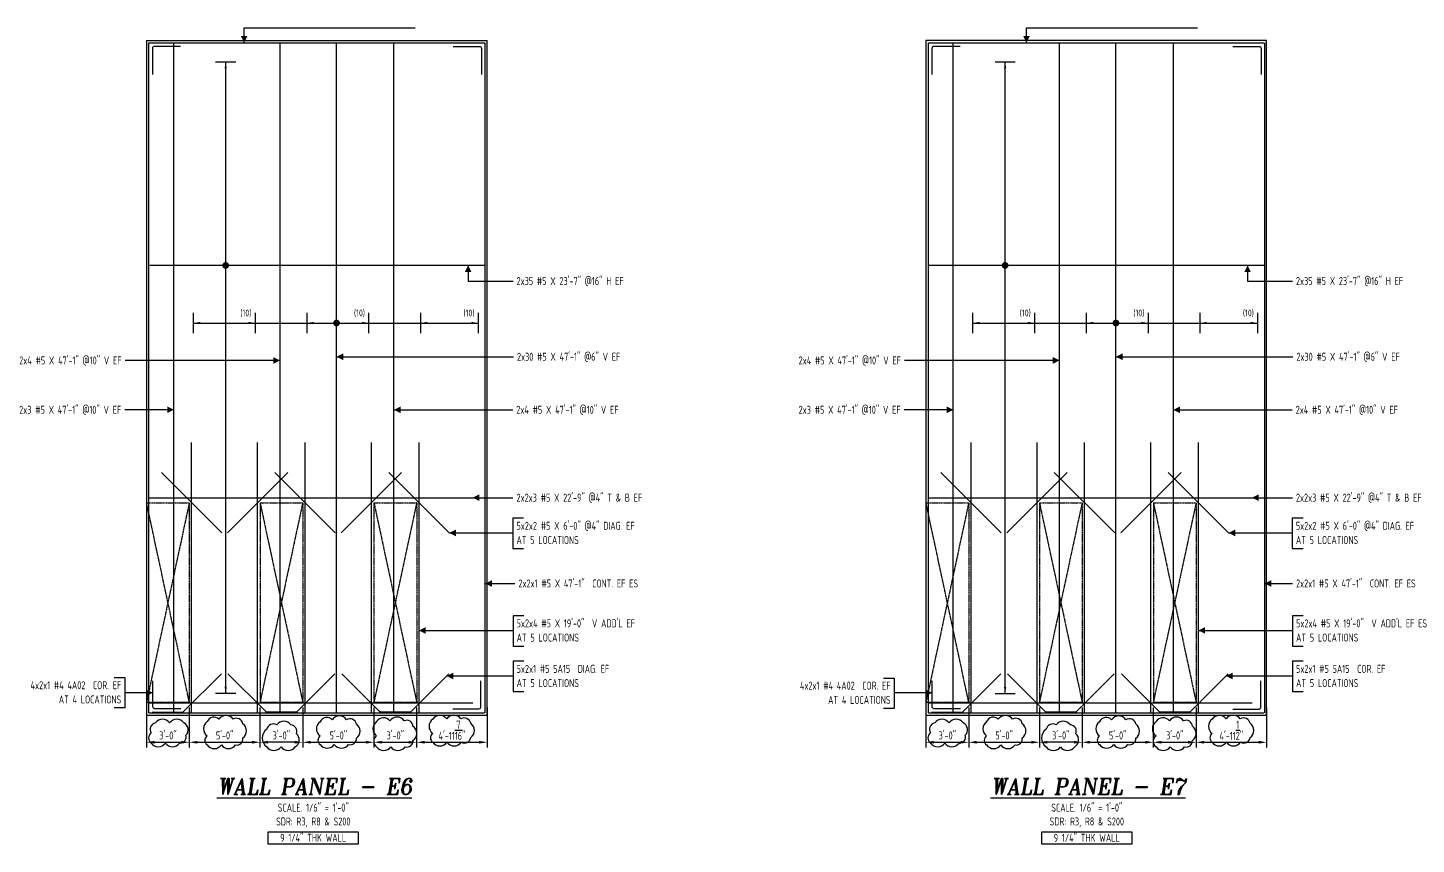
# Model space of a CAD drawing. Header units: inches. Extents: x -10781 to 50822, y -3854 to 38989.
# Drawn here: x 170 to 1341, y -441 to 247 of the extents above; entities that cross this region are included whole.
import ezdxf
from ezdxf.enums import TextEntityAlignment as Align

# ---------------------------------------------------------------- set-up
doc = ezdxf.new("R2010")
doc.units = ezdxf.units.IN
doc.header["$LTSCALE"] = 0.025
doc.header["$MEASUREMENT"] = 0
doc.linetypes.add('HIDDEN', pattern=[6, 3, -3])
doc.layers.get('0').update_dxf_attribs({"linetype": 'CONTINUOUS'})
doc.layers.get('Defpoints').update_dxf_attribs({"linetype": 'CONTINUOUS'})
for name, color, linetype in [('0-25TEXT', 7, 'CONTINUOUS'), ('0-35', 3, 'CONTINUOUS'), ('0-35TEXT', 3, 'CONTINUOUS'), ('0-50', 10, 'CONTINUOUS'), ('BAR-LBL', 2, 'CONTINUOUS'), ('DETAIL', 83, 'CONTINUOUS'), ('hidden', 7, 'HIDDEN'), ('INTERMEDIATERANGELAY', 7, 'CONTINUOUS'), ('RANGELAY', 7, 'CONTINUOUS'), ('REBARS', 4, 'CONTINUOUS')]:
    doc.layers.add(name, color=color, linetype=linetype)
doc.styles.add('AR', font='ARCHQUIK.shx', dxfattribs={"width": 0.8})
doc.styles.add('ROMANT', font='romant')
doc.dimstyles.new('CADS_DIM_48', dxfattribs={"dimscale": 48, "dimtxt": 0.09375, "dimasz": 0.09375, "dimexe": 0.0625, "dimexo": 0.0625, "dimgap": 0.09375, "dimtad": 0, "dimtih": 1, "dimtoh": 1, "dimzin": 1, "dimdsep": 46, "dimlunit": 4, "dimtxsty": 'AR', "dimblk": 'CLOSED', "dimcen": 0.1875, "dimadec": 0, "dimazin": 0, "dimtfac": 1, "dimtofl": 0, "dimtmove": 0, "dimatfit": 1, "dimldrblk": 'DOTBLANK', "dimfxl": 1, "dimtzin": 0, "dimarcsym": 0})

# ---------------------------------------------------------------- blocks, each defined once
blk = doc.blocks.new('leadrblk')
blk.add_lwpolyline([(0, 0, 0, 1, 0), (1, 0, 1, 1, 0)], format="xyseb")
blk = doc.blocks.new('rendmark')
at = {"color": 4}
blk.add_line((0, -3), (0, 3), dxfattribs=at)
blk = doc.blocks.new('rarrow')
at = {"color": 7}
blk.add_solid([(2, -0.33), (2, 0.33), (0, 0)], dxfattribs=at)
blk = doc.blocks.new('*U719', base_point=(310.2, -1.6))
at = {"layer": 'INTERMEDIATERANGELAY'}
for p, q in [((362.1, -1.6), (406, -1.6)), ((457.9, -1.6), (501.8, -1.6))]:
    blk.add_line(p, q, dxfattribs=at)
at = {"layer": 'RANGELAY'}
for p, q in [((310.2, -1.6), (362.1, -1.6)), ((406, -1.6), (457.9, -1.6)), ((501.8, -1.6), (550.3, -1.6))]:
    blk.add_line(p, q, dxfattribs=at)
at = {"layer": 'RANGELAY', "xscale": 2.834645669291339, "yscale": 2.834645669291339}
for name, p in [('rendmark', (310.2, -1.6)), ('rendmark', (406, -1.6)), ('rendmark', (501.8, -1.6)), ('rarrow', (310.2, -1.6)), ('rarrow', (406, -1.6)), ('rarrow', (501.8, -1.6))]:
    blk.add_blockref(name, p, dxfattribs=at)
at = {"layer": 'RANGELAY', "xscale": 2.834645669291339, "yscale": 2.834645669291339, "rotation": 179.999996929531}
for name, p in [('rendmark', (362.1, -1.6)), ('rendmark', (457.9, -1.6)), ('rendmark', (550.3, -1.6)), ('rarrow', (362.1, -1.6)), ('rarrow', (457.9, -1.6)), ('rarrow', (550.3, -1.6))]:
    blk.add_blockref(name, p, dxfattribs=at)
blk = doc.blocks.new('VPM6D9D4')
at = {"const_width": 1}
blk.add_lwpolyline([(-0.5, 0, 1), (0.5, 0, 1)], format="xyb", close=True, dxfattribs=at)
blk = doc.blocks.new('*U676', base_point=(431.2, -330.3))
at = {"layer": 'REBARS', "color": 0}
blk.add_lwpolyline([(430.8, -330.3), (430.8, 234.7)], dxfattribs=at)
blk = doc.blocks.new('*U834', base_point=(397.1, -330.3))
at = {"layer": 'REBARS', "color": 0}
blk.add_lwpolyline([(371.1, -329.9), (396, -329.9, 0.198908), (397.6, -329.3), (429.4, -297.5)], format="xyb", dxfattribs=at)
blk = doc.blocks.new('*U835', base_point=(371.6, -330.3))
at = {"layer": 'REBARS', "color": 0}
blk.add_lwpolyline([(397.6, -329.9), (372.6, -329.9, -0.198908), (371.1, -329.3), (339.3, -297.5)], format="xyb", dxfattribs=at)
blk = doc.blocks.new('*U836', base_point=(493.1, -330.3))
at = {"layer": 'REBARS', "color": 0}
blk.add_lwpolyline([(467.1, -329.9), (492.1, -329.9, 0.198908), (493.7, -329.3), (525.5, -297.5)], format="xyb", dxfattribs=at)
blk = doc.blocks.new('*U837', base_point=(467.7, -330.3))
at = {"layer": 'REBARS', "color": 0}
blk.add_lwpolyline([(493.7, -329.9), (468.7, -329.9, -0.198908), (467.2, -329.3), (435.4, -297.5)], format="xyb", dxfattribs=at)
blk = doc.blocks.new('*U674', base_point=(294, -330.3))
at = {"layer": 'REBARS', "color": 0}
blk.add_lwpolyline([(293.7, -330.3), (293.7, 234.7)], dxfattribs=at)
blk = doc.blocks.new('*U677', base_point=(479.6, -330.3))
at = {"layer": 'REBARS', "color": 0}
blk.add_lwpolyline([(479.2, -330.3), (479.2, 234.7)], dxfattribs=at)
blk = doc.blocks.new('*U675', base_point=(383.5, -330.3))
at = {"layer": 'REBARS', "color": 0}
blk.add_lwpolyline([(383.2, -330.3), (383.2, 234.7)], dxfattribs=at)
blk = doc.blocks.new('*U856', base_point=(556.3, 46.6))
at = {"layer": 'REBARS', "color": 0}
blk.add_lwpolyline([(556.3, 46.9), (273.3, 46.9)], dxfattribs=at)
blk = doc.blocks.new('*U534', base_point=(337.4, -314.1))
at = {"layer": 'RANGELAY'}
blk.add_line((337.4, -314.1), (337.4, 218.7), dxfattribs=at)
at = {"layer": 'RANGELAY', "xscale": 2.834645669291339, "yscale": 2.834645669291339}
for name, p, rotation in [('rendmark', (337.4, 218.7), 269.9999968959739), ('rarrow', (337.4, 218.7), 269.9999968959739), ('rendmark', (337.4, -314.1), 89.99999996644293), ('rarrow', (337.4, -314.1), 89.99999996644293)]:
    blk.add_blockref(name, p, dxfattribs=dict(at, rotation=rotation))
blk = doc.blocks.new('VPM6D9EF')
at = {"const_width": 1}
blk.add_lwpolyline([(-0.5, 0, 1), (0.5, 0, 1)], format="xyb", close=True, dxfattribs=at)
blk = doc.blocks.new('*U535', base_point=(429.6, -178.9))
at = {"layer": 'REBARS', "color": 0}
blk.add_lwpolyline([(429.8, -178.6), (378.9, -127.7)], dxfattribs=at)
blk = doc.blocks.new('*U536', base_point=(339.1, -178.9))
at = {"layer": 'REBARS', "color": 0}
blk.add_lwpolyline([(338.9, -178.6), (389.8, -127.7)], dxfattribs=at)
blk = doc.blocks.new('*U537', base_point=(525.6, -178.9))
at = {"layer": 'REBARS', "color": 0}
blk.add_lwpolyline([(525.8, -178.6), (474.9, -127.7)], dxfattribs=at)
blk = doc.blocks.new('*U538', base_point=(435.2, -178.9))
at = {"layer": 'REBARS', "color": 0}
blk.add_lwpolyline([(434.9, -178.6), (485.8, -127.7)], dxfattribs=at)
blk = doc.blocks.new('*U539', base_point=(333.9, -178.9))
at = {"layer": 'REBARS', "color": 0}
blk.add_lwpolyline([(334.1, -178.6), (283.2, -127.7)], dxfattribs=at)
blk = doc.blocks.new('*U603', base_point=(500.1, -330.3))
at = {"layer": 'REBARS', "color": 0}
blk.add_lwpolyline([(500.4, -330.3), (500.4, -102.3)], dxfattribs=at)
blk = doc.blocks.new('*U604', base_point=(460.7, -330.3))
at = {"layer": 'REBARS', "color": 0}
blk.add_lwpolyline([(460.4, -330.3), (460.4, -102.3)], dxfattribs=at)
blk = doc.blocks.new('*U838', base_point=(301.4, -330.3))
at = {"layer": 'REBARS', "color": 0}
blk.add_lwpolyline([(275.4, -329.9), (300.4, -329.9, 0.198908), (301.9, -329.3), (333.7, -297.5)], format="xyb", dxfattribs=at)
blk = doc.blocks.new('*U540', base_point=(272.6, -149.2))
at = {"layer": 'REBARS', "color": 0}
blk.add_lwpolyline([(272.6, -148.9), (545.6, -148.9)], dxfattribs=at)
blk = doc.blocks.new('*U541', base_point=(272.6, -321.5))
at = {"layer": 'REBARS', "color": 0}
blk.add_lwpolyline([(272.6, -321.8), (545.6, -321.8)], dxfattribs=at)
blk = doc.blocks.new('*U542', base_point=(275.6, -327.3))
at = {"layer": 'REBARS', "color": 0}
blk.add_lwpolyline([(299.6, -327), (277.6, -327, -0.414213), (275.9, -325.3), (275.9, -303.3)], format="xyb", dxfattribs=at)
blk = doc.blocks.new('*U543', base_point=(553, -327.3))
at = {"layer": 'REBARS', "color": 0}
blk.add_lwpolyline([(529, -327), (551, -327, 0.414213), (552.7, -325.3), (552.7, -303.3)], format="xyb", dxfattribs=at)
blk = doc.blocks.new('*U745', base_point=(272.6, 234.4))
at = {"layer": 'REBARS', "color": 0}
blk.add_lwpolyline([(272.6, 234.7), (555.6, 234.7)], dxfattribs=at)
blk = doc.blocks.new('*U746', base_point=(272.6, -329.9))
at = {"layer": 'REBARS', "color": 0}
blk.add_lwpolyline([(272.6, -330.3), (555.6, -330.3)], dxfattribs=at)
blk = doc.blocks.new('*U544', base_point=(273, -330.3))
at = {"layer": 'REBARS', "color": 0}
blk.add_lwpolyline([(272.6, -330.3), (272.6, 234.7)], dxfattribs=at)
blk = doc.blocks.new('*U545', base_point=(556, -330.3))
at = {"layer": 'REBARS', "color": 0}
blk.add_lwpolyline([(556.3, -330.3), (556.3, 234.7)], dxfattribs=at)
blk = doc.blocks.new('*U720', base_point=(967.5, -1.6))
at = {"layer": 'INTERMEDIATERANGELAY'}
for p, q in [((1019.4, -1.6), (1063.3, -1.6)), ((1115.2, -1.6), (1159.1, -1.6))]:
    blk.add_line(p, q, dxfattribs=at)
at = {"layer": 'RANGELAY'}
for p, q in [((967.5, -1.6), (1019.4, -1.6)), ((1063.3, -1.6), (1115.2, -1.6)), ((1159.1, -1.6), (1207.5, -1.6))]:
    blk.add_line(p, q, dxfattribs=at)
at = {"layer": 'RANGELAY', "xscale": 2.834645669291339, "yscale": 2.834645669291339}
for name, p in [('rendmark', (967.5, -1.6)), ('rendmark', (1063.3, -1.6)), ('rendmark', (1159.1, -1.6)), ('rarrow', (967.5, -1.6)), ('rarrow', (1063.3, -1.6)), ('rarrow', (1159.1, -1.6))]:
    blk.add_blockref(name, p, dxfattribs=at)
at = {"layer": 'RANGELAY', "xscale": 2.834645669291339, "yscale": 2.834645669291339, "rotation": 179.999996929531}
for name, p in [('rendmark', (1019.4, -1.6)), ('rendmark', (1115.2, -1.6)), ('rendmark', (1207.5, -1.6)), ('rarrow', (1019.4, -1.6)), ('rarrow', (1115.2, -1.6)), ('rarrow', (1207.5, -1.6))]:
    blk.add_blockref(name, p, dxfattribs=at)
blk = doc.blocks.new('VPM6E693')
at = {"const_width": 1}
blk.add_lwpolyline([(-0.5, 0, 1), (0.5, 0, 1)], format="xyb", close=True, dxfattribs=at)
blk = doc.blocks.new('*U678', base_point=(1088.4, -330.3))
at = {"layer": 'REBARS', "color": 0}
blk.add_lwpolyline([(1088.1, -330.3), (1088.1, 234.7)], dxfattribs=at)
blk = doc.blocks.new('*U556', base_point=(1054.3, -330.3))
at = {"layer": 'REBARS', "color": 0}
blk.add_lwpolyline([(1028.3, -329.9), (1053.3, -329.9, 0.198908), (1054.8, -329.3), (1086.6, -297.5)], format="xyb", dxfattribs=at)
blk = doc.blocks.new('*U557', base_point=(1028.9, -330.3))
at = {"layer": 'REBARS', "color": 0}
blk.add_lwpolyline([(1054.9, -329.9), (1029.9, -329.9, -0.198908), (1028.4, -329.3), (996.6, -297.5)], format="xyb", dxfattribs=at)
blk = doc.blocks.new('*U558', base_point=(1150.4, -330.3))
at = {"layer": 'REBARS', "color": 0}
blk.add_lwpolyline([(1124.4, -329.9), (1149.4, -329.9, 0.198908), (1150.9, -329.3), (1182.7, -297.5)], format="xyb", dxfattribs=at)
blk = doc.blocks.new('*U559', base_point=(1125, -330.3))
at = {"layer": 'REBARS', "color": 0}
blk.add_lwpolyline([(1151, -329.9), (1126, -329.9, -0.198908), (1124.5, -329.3), (1092.7, -297.5)], format="xyb", dxfattribs=at)
blk = doc.blocks.new('*U681', base_point=(951.2, -330.3))
at = {"layer": 'REBARS', "color": 0}
blk.add_lwpolyline([(950.9, -330.3), (950.9, 234.7)], dxfattribs=at)
blk = doc.blocks.new('*U679', base_point=(1136.8, -330.3))
at = {"layer": 'REBARS', "color": 0}
blk.add_lwpolyline([(1136.5, -330.3), (1136.5, 234.7)], dxfattribs=at)
blk = doc.blocks.new('*U680', base_point=(1040.8, -330.3))
at = {"layer": 'REBARS', "color": 0}
blk.add_lwpolyline([(1040.4, -330.3), (1040.4, 234.7)], dxfattribs=at)
blk = doc.blocks.new('*U744', base_point=(1213.5, 46.6))
at = {"layer": 'REBARS', "color": 0}
blk.add_lwpolyline([(1213.5, 46.9), (930.5, 46.9)], dxfattribs=at)
blk = doc.blocks.new('*U560', base_point=(994.6, -314.3))
at = {"layer": 'RANGELAY'}
blk.add_line((994.6, -314.3), (994.6, 218.7), dxfattribs=at)
at = {"layer": 'RANGELAY', "xscale": 2.834645669291339, "yscale": 2.834645669291339}
for name, p, rotation in [('rendmark', (994.6, 218.7), 269.9999968959739), ('rarrow', (994.6, 218.7), 269.9999968959739), ('rendmark', (994.6, -314.3), 89.99999996644293), ('rarrow', (994.6, -314.3), 89.99999996644293)]:
    blk.add_blockref(name, p, dxfattribs=dict(at, rotation=rotation))
blk = doc.blocks.new('VPM6E6A8')
at = {"const_width": 1}
blk.add_lwpolyline([(-0.5, 0, 1), (0.5, 0, 1)], format="xyb", close=True, dxfattribs=at)
blk = doc.blocks.new('*U561', base_point=(1086.8, -178.9))
at = {"layer": 'REBARS', "color": 0}
blk.add_lwpolyline([(1087, -178.6), (1036.1, -127.7)], dxfattribs=at)
blk = doc.blocks.new('*U562', base_point=(996.4, -178.9))
at = {"layer": 'REBARS', "color": 0}
blk.add_lwpolyline([(996.1, -178.6), (1047.1, -127.7)], dxfattribs=at)
blk = doc.blocks.new('*U563', base_point=(1182.9, -178.9))
at = {"layer": 'REBARS', "color": 0}
blk.add_lwpolyline([(1183.1, -178.6), (1132.2, -127.7)], dxfattribs=at)
blk = doc.blocks.new('*U564', base_point=(1092.4, -178.9))
at = {"layer": 'REBARS', "color": 0}
blk.add_lwpolyline([(1092.2, -178.6), (1143.1, -127.7)], dxfattribs=at)
blk = doc.blocks.new('*U565', base_point=(991.2, -178.9))
at = {"layer": 'REBARS', "color": 0}
blk.add_lwpolyline([(991.4, -178.6), (940.5, -127.7)], dxfattribs=at)
blk = doc.blocks.new('*U608', base_point=(1157.4, -330.3))
at = {"layer": 'REBARS', "color": 0}
blk.add_lwpolyline([(1157.7, -330.3), (1157.7, -102.3)], dxfattribs=at)
blk = doc.blocks.new('*U609', base_point=(1118, -330.3))
at = {"layer": 'REBARS', "color": 0}
blk.add_lwpolyline([(1117.6, -330.3), (1117.6, -102.3)], dxfattribs=at)
blk = doc.blocks.new('*U566', base_point=(958.7, -330.3))
at = {"layer": 'REBARS', "color": 0}
blk.add_lwpolyline([(932.7, -329.9), (957.6, -329.9, 0.198908), (959.2, -329.3), (991, -297.5)], format="xyb", dxfattribs=at)
blk = doc.blocks.new('*U622', base_point=(929.9, -149.2))
at = {"layer": 'REBARS', "color": 0}
blk.add_lwpolyline([(929.9, -148.9), (1202.9, -148.9)], dxfattribs=at)
blk = doc.blocks.new('*U623', base_point=(929.9, -321.5))
at = {"layer": 'REBARS', "color": 0}
blk.add_lwpolyline([(929.9, -321.8), (1202.9, -321.8)], dxfattribs=at)
blk = doc.blocks.new('*U567', base_point=(932.9, -327.3))
at = {"layer": 'REBARS', "color": 0}
blk.add_lwpolyline([(956.9, -327), (934.9, -327, -0.414213), (933.1, -325.3), (933.1, -303.3)], format="xyb", dxfattribs=at)
blk = doc.blocks.new('*U568', base_point=(1210.5, -327.5))
at = {"layer": 'REBARS', "color": 0}
blk.add_lwpolyline([(1186.5, -327.3), (1208.5, -327.3, 0.414213), (1210.3, -325.5), (1210.3, -303.5)], format="xyb", dxfattribs=at)
blk = doc.blocks.new('*U742', base_point=(929.9, 234.4))
at = {"layer": 'REBARS', "color": 0}
blk.add_lwpolyline([(929.9, 234.7), (1212.9, 234.7)], dxfattribs=at)
blk = doc.blocks.new('*U743', base_point=(929.9, -329.9))
at = {"layer": 'REBARS', "color": 0}
blk.add_lwpolyline([(929.9, -330.3), (1212.9, -330.3)], dxfattribs=at)
blk = doc.blocks.new('*U569', base_point=(930.2, -330.3))
at = {"layer": 'REBARS', "color": 0}
blk.add_lwpolyline([(929.9, -330.3), (929.9, 234.7)], dxfattribs=at)
blk = doc.blocks.new('*U570', base_point=(1213.2, -330.3))
at = {"layer": 'REBARS', "color": 0}
blk.add_lwpolyline([(1213.5, -330.3), (1213.5, 234.7)], dxfattribs=at)
blk = doc.blocks.new('*U572', base_point=(932.6, 232))
at = {"layer": 'REBARS', "color": 0}
blk.add_lwpolyline([(956.6, 231.7), (934.6, 231.7, 0.414214), (932.9, 230), (932.9, 208)], format="xyb", dxfattribs=at)
blk = doc.blocks.new('*U573', base_point=(1210.8, 232))
at = {"layer": 'REBARS', "color": 0}
blk.add_lwpolyline([(1186.8, 231.7), (1208.8, 231.7, -0.414214), (1210.5, 230), (1210.5, 208)], format="xyb", dxfattribs=at)
blk = doc.blocks.new('*U574', base_point=(275.4, 232))
at = {"layer": 'REBARS', "color": 0}
blk.add_lwpolyline([(299.4, 231.7), (277.4, 231.7, 0.414214), (275.6, 230), (275.6, 208)], format="xyb", dxfattribs=at)
blk = doc.blocks.new('*U575', base_point=(553.2, 232))
at = {"layer": 'REBARS', "color": 0}
blk.add_lwpolyline([(529.2, 231.7), (551.2, 231.7, -0.414213), (553, 230), (553, 208)], format="xyb", dxfattribs=at)
blk = doc.blocks.new('*U605', base_point=(404, -330.3))
at = {"layer": 'REBARS', "color": 0}
blk.add_lwpolyline([(404.3, -330.3), (404.3, -102.3)], dxfattribs=at)
blk = doc.blocks.new('*U606', base_point=(364.6, -330.3))
at = {"layer": 'REBARS', "color": 0}
blk.add_lwpolyline([(364.3, -330.3), (364.3, -102.3)], dxfattribs=at)
blk = doc.blocks.new('*U607', base_point=(308.4, -330.3))
at = {"layer": 'REBARS', "color": 0}
blk.add_lwpolyline([(308.7, -330.3), (308.7, -102.3)], dxfattribs=at)
blk = doc.blocks.new('*U610', base_point=(1061.3, -330.3))
at = {"layer": 'REBARS', "color": 0}
blk.add_lwpolyline([(1061.6, -330.3), (1061.6, -102.3)], dxfattribs=at)
blk = doc.blocks.new('*U611', base_point=(1021.9, -330.3))
at = {"layer": 'REBARS', "color": 0}
blk.add_lwpolyline([(1021.6, -330.3), (1021.6, -102.3)], dxfattribs=at)
blk = doc.blocks.new('*U612', base_point=(965.6, -330.3))
at = {"layer": 'REBARS', "color": 0}
blk.add_lwpolyline([(965.9, -330.3), (965.9, -102.3)], dxfattribs=at)
blk = doc.blocks.new('*D294')
at = {"layer": 'Defpoints', "color": 0, "transparency": 16777216}
for p in [(270.6, -321.3), (306.7, -321.3), (306.7, -355.2)]:
    blk.add_point(p, dxfattribs=at)
at = {"layer": 'DETAIL', "color": 0, "lineweight": -2, "transparency": 16777216}
for p, q in [((270.6, -325.8), (270.6, -359.7)), ((306.7, -325.8), (306.7, -359.7)), ((277.4, -355.2), (299.9, -355.2))]:
    blk.add_line(p, q, dxfattribs=at)
at = {"layer": 'DETAIL', "color": 0, "transparency": 16777216}
for points in [[(277.4, -354), (277.4, -356.3), (270.6, -355.2)], [(299.9, -354), (299.9, -356.3), (306.7, -355.2)]]:
    blk.add_solid(points, dxfattribs=at)
at = {"layer": 'DETAIL', "color": 0, "transparency": 16777216, "insert": (288.7, -349.4), "char_height": 6.75, "attachment_point": 5, "style": 'AR'}
blk.add_mtext('3\'-0"', dxfattribs=at)
blk = doc.blocks.new('_DotBlank')
at = {"layer": '0-35', "color": 0, "lineweight": -2}
blk.add_line((-0.5, 0), (-1, 0), dxfattribs=at)
blk.add_circle((0, 0), 0.5, dxfattribs=at)
blk = doc.blocks.new('*D295')
at = {"layer": 'Defpoints', "color": 0, "transparency": 16777216}
for p in [(306.7, -321.3), (366.3, -321.3), (366.3, -355.2)]:
    blk.add_point(p, dxfattribs=at)
at = {"layer": 'DETAIL', "color": 0, "lineweight": -2, "transparency": 16777216}
for p, q in [((306.7, -325.8), (306.7, -359.7)), ((366.3, -325.8), (366.3, -359.7)), ((313.4, -355.2), (359.6, -355.2))]:
    blk.add_line(p, q, dxfattribs=at)
at = {"layer": 'DETAIL', "color": 0, "transparency": 16777216}
for points in [[(313.4, -354), (313.4, -356.3), (306.7, -355.2)], [(359.6, -354), (359.6, -356.3), (366.3, -355.2)]]:
    blk.add_solid(points, dxfattribs=at)
at = {"layer": 'DETAIL', "color": 0, "transparency": 16777216, "insert": (336.5, -349.4), "char_height": 6.75, "attachment_point": 5, "style": 'AR'}
blk.add_mtext('5\'-0"', dxfattribs=at)
blk = doc.blocks.new('*D296')
at = {"layer": 'Defpoints', "color": 0, "transparency": 16777216}
for p in [(366.3, -321.3), (402.3, -321.3), (366.3, -355.2)]:
    blk.add_point(p, dxfattribs=at)
at = {"layer": 'DETAIL', "color": 0, "lineweight": -2, "transparency": 16777216}
for p, q in [((366.3, -325.8), (366.3, -359.7)), ((402.3, -325.8), (402.3, -359.7)), ((395.6, -355.2), (373.1, -355.2))]:
    blk.add_line(p, q, dxfattribs=at)
at = {"layer": 'DETAIL', "color": 0, "transparency": 16777216}
for points in [[(373.1, -354), (373.1, -356.3), (366.3, -355.2)], [(395.6, -354), (395.6, -356.3), (402.3, -355.2)]]:
    blk.add_solid(points, dxfattribs=at)
at = {"layer": 'DETAIL', "color": 0, "transparency": 16777216, "insert": (384.3, -349.4), "char_height": 6.75, "attachment_point": 5, "style": 'AR'}
blk.add_mtext('3\'-0"', dxfattribs=at)
blk = doc.blocks.new('*D297')
at = {"layer": 'Defpoints', "color": 0, "transparency": 16777216}
for p in [(402.3, -321.3), (462.4, -321.3), (462.4, -355.2)]:
    blk.add_point(p, dxfattribs=at)
at = {"layer": 'DETAIL', "color": 0, "lineweight": -2, "transparency": 16777216}
for p, q in [((402.3, -325.8), (402.3, -359.7)), ((462.4, -325.8), (462.4, -359.7)), ((409.1, -355.2), (455.6, -355.2))]:
    blk.add_line(p, q, dxfattribs=at)
at = {"layer": 'DETAIL', "color": 0, "transparency": 16777216}
for points in [[(409.1, -354), (409.1, -356.3), (402.3, -355.2)], [(455.6, -354), (455.6, -356.3), (462.4, -355.2)]]:
    blk.add_solid(points, dxfattribs=at)
at = {"layer": 'DETAIL', "color": 0, "transparency": 16777216, "insert": (432.4, -349.4), "char_height": 6.75, "attachment_point": 5, "style": 'AR'}
blk.add_mtext('5\'-0"', dxfattribs=at)
blk = doc.blocks.new('*D298')
at = {"layer": 'Defpoints', "color": 0, "transparency": 16777216}
for p in [(462.4, -321.3), (498.4, -321.3), (498.4, -355.2)]:
    blk.add_point(p, dxfattribs=at)
at = {"layer": 'DETAIL', "color": 0, "lineweight": -2, "transparency": 16777216}
for p, q in [((462.4, -325.8), (462.4, -359.7)), ((498.4, -325.8), (498.4, -359.7)), ((469.1, -355.2), (491.7, -355.2))]:
    blk.add_line(p, q, dxfattribs=at)
at = {"layer": 'DETAIL', "color": 0, "transparency": 16777216}
for points in [[(469.1, -354), (469.1, -356.3), (462.4, -355.2)], [(491.7, -354), (491.7, -356.3), (498.4, -355.2)]]:
    blk.add_solid(points, dxfattribs=at)
at = {"layer": 'DETAIL', "color": 0, "transparency": 16777216, "insert": (480.4, -349.4), "char_height": 6.75, "attachment_point": 5, "style": 'AR'}
blk.add_mtext('3\'-0"', dxfattribs=at)
blk = doc.blocks.new('*D299')
at = {"layer": 'Defpoints', "color": 0, "transparency": 16777216}
for p in [(498.4, -321.3), (557.9, -321.3), (557.9, -355.2)]:
    blk.add_point(p, dxfattribs=at)
at = {"layer": 'DETAIL', "color": 0, "lineweight": -2, "transparency": 16777216}
for p, q in [((498.4, -325.8), (498.4, -359.7)), ((557.9, -325.8), (557.9, -359.7)), ((505.2, -355.2), (551.1, -355.2))]:
    blk.add_line(p, q, dxfattribs=at)
at = {"layer": 'DETAIL', "color": 0, "transparency": 16777216}
for points in [[(505.2, -354), (505.2, -356.3), (498.4, -355.2)], [(551.1, -354), (551.1, -356.3), (557.9, -355.2)]]:
    blk.add_solid(points, dxfattribs=at)
at = {"layer": 'DETAIL', "color": 0, "transparency": 16777216, "insert": (528.2, -345), "char_height": 6.75, "attachment_point": 5, "style": 'AR'}
blk.add_mtext('4\'-11{\\H1.000000x;\\S7/16;}"', dxfattribs=at)
blk = doc.blocks.new('*D857')
at = {"layer": 'Defpoints', "color": 0, "transparency": 16777216}
for p in [(927.9, -321.3), (963.9, -321.3), (963.9, -355.2)]:
    blk.add_point(p, dxfattribs=at)
at = {"layer": 'DETAIL', "color": 0, "lineweight": -2, "transparency": 16777216}
for p, q in [((927.9, -325.8), (927.9, -359.7)), ((963.9, -325.8), (963.9, -359.7)), ((934.6, -355.2), (957.2, -355.2))]:
    blk.add_line(p, q, dxfattribs=at)
at = {"layer": 'DETAIL', "color": 0, "transparency": 16777216}
for points in [[(934.6, -354), (934.6, -356.3), (927.9, -355.2)], [(957.2, -354), (957.2, -356.3), (963.9, -355.2)]]:
    blk.add_solid(points, dxfattribs=at)
at = {"layer": 'DETAIL', "color": 0, "transparency": 16777216, "insert": (945.9, -349.4), "char_height": 6.75, "attachment_point": 5, "style": 'AR'}
blk.add_mtext('3\'-0"', dxfattribs=at)
blk = doc.blocks.new('*D858')
at = {"layer": 'Defpoints', "color": 0, "transparency": 16777216}
for p in [(963.9, -321.3), (1023.6, -321.3), (1023.6, -355.2)]:
    blk.add_point(p, dxfattribs=at)
at = {"layer": 'DETAIL', "color": 0, "lineweight": -2, "transparency": 16777216}
for p, q in [((963.9, -325.8), (963.9, -359.7)), ((1023.6, -325.8), (1023.6, -359.7)), ((970.7, -355.2), (1016.8, -355.2))]:
    blk.add_line(p, q, dxfattribs=at)
at = {"layer": 'DETAIL', "color": 0, "transparency": 16777216}
for points in [[(970.7, -354), (970.7, -356.3), (963.9, -355.2)], [(1016.8, -354), (1016.8, -356.3), (1023.6, -355.2)]]:
    blk.add_solid(points, dxfattribs=at)
at = {"layer": 'DETAIL', "color": 0, "transparency": 16777216, "insert": (993.8, -349.4), "char_height": 6.75, "attachment_point": 5, "style": 'AR'}
blk.add_mtext('5\'-0"', dxfattribs=at)
blk = doc.blocks.new('*D859')
at = {"layer": 'Defpoints', "color": 0, "transparency": 16777216}
for p in [(1023.6, -321.3), (1059.6, -321.3), (1023.6, -355.2)]:
    blk.add_point(p, dxfattribs=at)
at = {"layer": 'DETAIL', "color": 0, "lineweight": -2, "transparency": 16777216}
for p, q in [((1023.6, -325.8), (1023.6, -359.7)), ((1059.6, -325.8), (1059.6, -359.7)), ((1052.8, -355.2), (1030.3, -355.2))]:
    blk.add_line(p, q, dxfattribs=at)
at = {"layer": 'DETAIL', "color": 0, "transparency": 16777216}
for points in [[(1030.3, -354), (1030.3, -356.3), (1023.6, -355.2)], [(1052.8, -354), (1052.8, -356.3), (1059.6, -355.2)]]:
    blk.add_solid(points, dxfattribs=at)
at = {"layer": 'DETAIL', "color": 0, "transparency": 16777216, "insert": (1041.6, -349.4), "char_height": 6.75, "attachment_point": 5, "style": 'AR'}
blk.add_mtext('3\'-0"', dxfattribs=at)
blk = doc.blocks.new('*D860')
at = {"layer": 'Defpoints', "color": 0, "transparency": 16777216}
for p in [(1059.6, -321.3), (1119.6, -321.3), (1119.6, -355.2)]:
    blk.add_point(p, dxfattribs=at)
at = {"layer": 'DETAIL', "color": 0, "lineweight": -2, "transparency": 16777216}
for p, q in [((1059.6, -325.8), (1059.6, -359.7)), ((1119.6, -325.8), (1119.6, -359.7)), ((1066.3, -355.2), (1112.9, -355.2))]:
    blk.add_line(p, q, dxfattribs=at)
at = {"layer": 'DETAIL', "color": 0, "transparency": 16777216}
for points in [[(1066.3, -354), (1066.3, -356.3), (1059.6, -355.2)], [(1112.9, -354), (1112.9, -356.3), (1119.6, -355.2)]]:
    blk.add_solid(points, dxfattribs=at)
at = {"layer": 'DETAIL', "color": 0, "transparency": 16777216, "insert": (1089.6, -349.4), "char_height": 6.75, "attachment_point": 5, "style": 'AR'}
blk.add_mtext('5\'-0"', dxfattribs=at)
blk = doc.blocks.new('*D861')
at = {"layer": 'Defpoints', "color": 0, "transparency": 16777216}
for p in [(1119.6, -321.3), (1155.7, -321.3), (1155.7, -355.2)]:
    blk.add_point(p, dxfattribs=at)
at = {"layer": 'DETAIL', "color": 0, "lineweight": -2, "transparency": 16777216}
for p, q in [((1119.6, -325.8), (1119.6, -359.7)), ((1155.7, -325.8), (1155.7, -359.7)), ((1126.4, -355.2), (1148.9, -355.2))]:
    blk.add_line(p, q, dxfattribs=at)
at = {"layer": 'DETAIL', "color": 0, "transparency": 16777216}
for points in [[(1126.4, -354), (1126.4, -356.3), (1119.6, -355.2)], [(1148.9, -354), (1148.9, -356.3), (1155.7, -355.2)]]:
    blk.add_solid(points, dxfattribs=at)
at = {"layer": 'DETAIL', "color": 0, "transparency": 16777216, "insert": (1137.7, -349.4), "char_height": 6.75, "attachment_point": 5, "style": 'AR'}
blk.add_mtext('3\'-0"', dxfattribs=at)
blk = doc.blocks.new('*D862')
at = {"layer": 'Defpoints', "color": 0, "transparency": 16777216}
for p in [(1155.7, -321.3), (1215.1, -321.3), (1215.1, -355.2)]:
    blk.add_point(p, dxfattribs=at)
at = {"layer": 'DETAIL', "color": 0, "lineweight": -2, "transparency": 16777216}
for p, q in [((1155.7, -325.8), (1155.7, -359.7)), ((1215.1, -325.8), (1215.1, -359.7)), ((1162.4, -355.2), (1208.4, -355.2))]:
    blk.add_line(p, q, dxfattribs=at)
at = {"layer": 'DETAIL', "color": 0, "transparency": 16777216}
for points in [[(1162.4, -354), (1162.4, -356.3), (1155.7, -355.2)], [(1208.4, -354), (1208.4, -356.3), (1215.1, -355.2)]]:
    blk.add_solid(points, dxfattribs=at)
at = {"layer": 'DETAIL', "color": 0, "transparency": 16777216, "insert": (1185.4, -345.1), "char_height": 6.75, "attachment_point": 5, "style": 'AR'}
blk.add_mtext('4\'-11{\\H1.000000x;\\S1/2;}"', dxfattribs=at)

msp = doc.modelspace()

# ---------------------------------------------------------------- linework, layer by layer
at = {"layer": '0-25TEXT'}
for points in [[(352.93187, 234.74426), (352.93187, 247.35105), (497.11503, 247.35105)], [(1012.66798, 234.74426), (1012.66798, 247.35105), (1156.85114, 247.35105)], [(541.83838, 46.92617), (541.83838, 33.77506), (579.6617, 33.77506)], [(1199.10008, 46.92617), (1199.10008, 33.77506), (1236.92339, 33.77506)], [(383.18751, -33.19716), (252.49297, -33.19716)], [(430.84085, -30.08311), (580.01614, -30.08311)], [(1040.44921, -33.19716), (909.75467, -33.19716)], [(1088.10254, -30.08311), (1237.27784, -30.08311)], [(293.6563, -74.80746), (252.25519, -74.80746)], [(479.24019, -74.80541), (579.40566, -74.80541)], [(950.918, -74.80746), (909.51689, -74.80746)], [(1136.50188, -74.80541), (1236.66735, -74.80541)], [(545.63819, -148.92507), (579.62774, -148.92507)], [(1202.89989, -148.92507), (1236.88944, -148.92507)], [(588.57155, -166.27207), (579.57249, -166.27207), (579.57249, -191.76939), (588.57155, -191.76939)], [(1245.83324, -166.27207), (1236.83419, -166.27207), (1236.83419, -191.76939), (1245.83324, -191.76939)], [(525.83319, -178.64577), (579.57249, -178.64577)], [(1183.09489, -178.64577), (1236.83419, -178.64577)], [(556.26323, -221.25), (581.24499, -221.25)], [(1213.52492, -221.25), (1236.97248, -221.25)], [(588.71415, -248.523), (579.7151, -248.523), (579.7151, -274.02032), (588.71415, -274.02032)], [(1245.97585, -248.523), (1236.97679, -248.523), (1236.97679, -274.02032), (1245.97585, -274.02032)], [(500.42183, -260.8967), (579.7151, -260.8967)], [(1157.68352, -260.8967), (1236.97679, -260.8967)], [(588.70984, -286.8919), (579.71078, -286.8919), (579.71078, -312.38923), (588.70984, -312.38923)], [(1245.97153, -286.8919), (1236.97248, -286.8919), (1236.97248, -312.38923), (1245.97153, -312.38923)], [(243.25614, -300.69159), (252.25519, -300.69159), (252.25519, -326.18891), (243.25614, -326.18891)], [(523.69802, -299.2656), (579.71078, -299.2656)], [(892.0326, -301.06655), (901.03165, -301.06655), (901.03165, -326.56387), (892.0326, -326.56387)], [(1180.95971, -299.2656), (1236.97248, -299.2656)], [(275.92131, -313.44025), (252.25519, -313.44025)], [(933.18301, -313.44025), (901.03165, -313.44025)]]:
    msp.add_lwpolyline(points, dxfattribs=at)
at = {"layer": '0-35'}
for p, q in [((270.6382, 236.74426), (270.6382, -332.25574)), ((270.6382, 236.74426), (557.8882, 236.74426)), ((557.8882, -332.25574), (557.8882, 236.74426)), ((927.89989, 236.74426), (927.89989, -332.25574)), ((1215.14989, 236.74426), (927.89989, 236.74426)), ((1215.14989, -332.25574), (1215.14989, 236.74426)), ((270.6382, -332.25574), (557.8882, -332.25574)), ((927.89989, -332.25574), (1215.14989, -332.25574))]:
    msp.add_line(p, q, dxfattribs=at)
at = {"layer": '0-50'}
for points in [[(373.2868, -430.80635), (449.17364, -430.80635), (449.17364, -441.16272), (373.2868, -441.16272)], [(1025.5999, -430.80635), (1101.48674, -430.80635), (1101.48674, -441.16272), (1025.5999, -441.16272)]]:
    msp.add_lwpolyline(points, close=True, dxfattribs=at)
at = {"layer": 'DETAIL'}
for points in [[(274.50466, -355.87483, 0.52056705), (286.50469, -355.87483, 0.52056705), (298.50471, -355.87483, 0.52056705), (303.78362, -349.15371, 0.52056705), (302.08372, -338.85358, 0.52056705), (290.0837, -338.85358, 0.52056705), (278.08368, -338.85358, 0.52056705), (274.50466, -347.27459, 0.52056705)], [(321.7391, -357.41104, 0.52056705), (333.73912, -357.41104, 0.52056705), (345.73914, -357.41104, 0.52056705), (351.82488, -351.49676, 0.52056705), (351.82488, -339.49673, 0.52056705), (343.64359, -335.678, 0.52056705), (331.64356, -335.678, 0.52056705), (321.7391, -337.77356, 0.52056705), (321.7391, -349.77358, 0.52056705)], [(372.02901, -359.00171, 0.52056705), (384.02903, -359.00171, 0.52056705), (396.02906, -359.00171, 0.52056705), (396.98657, -347.9592, 0.52056705), (392.37727, -340.56847, 0.52056705), (380.37725, -340.56847, 0.52056705), (372.02901, -344.22026, 0.52056705)], [(416.96707, -357.07046, 0.52056705), (428.96709, -357.07046, 0.52056705), (440.96712, -357.07046, 0.52056705), (447.62262, -351.72593, 0.52056705), (447.62262, -339.72591, 0.52056705), (439.21456, -336.13394, 0.52056705), (427.21454, -336.13394, 0.52056705), (416.96707, -337.88649, 0.52056705), (416.96707, -349.88652, 0.52056705)], [(464.64902, -359.0033, 0.52056705), (476.64905, -359.0033, 0.52056705), (488.64907, -359.0033, 0.52056705), (495.30466, -353.65886, 0.52056705), (495.30466, -341.65884, 0.52056705), (487.92076, -337.04271, 0.52056705), (475.92074, -337.04271, 0.52056705), (464.64902, -337.77102, 0.52056705), (464.64902, -349.77104, 0.52056705)], [(511.96888, -355.15448, 0.52056705), (523.9689, -355.15448, 0.52056705), (535.96893, -355.15448, 0.52056705), (543.99202, -351.17755, 0.52056705), (543.99202, -339.17753, 0.52056705), (535.71903, -335.45049, 0.52056705), (523.71901, -335.45049, 0.52056705), (511.96888, -335.70038, 0.52056705), (511.96888, -347.7004, 0.52056705)], [(931.76636, -355.87483, 0.52056705), (943.76638, -355.87483, 0.52056705), (955.76641, -355.87483, 0.52056705), (961.04531, -349.15371, 0.52056705), (959.34542, -338.85358, 0.52056705), (947.34539, -338.85358, 0.52056705), (935.34537, -338.85358, 0.52056705), (931.76636, -347.27459, 0.52056705)], [(979.00079, -357.41104, 0.52056705), (991.00081, -357.41104, 0.52056705), (1003.00084, -357.41104, 0.52056705), (1009.08658, -351.49676, 0.52056705), (1009.08658, -339.49673, 0.52056705), (1000.90528, -335.678, 0.52056705), (988.90526, -335.678, 0.52056705), (979.00079, -337.77356, 0.52056705), (979.00079, -349.77358, 0.52056705)], [(1029.2907, -359.00171, 0.52056705), (1041.29073, -359.00171, 0.52056705), (1053.29075, -359.00171, 0.52056705), (1054.24826, -347.9592, 0.52056705), (1049.63897, -340.56847, 0.52056705), (1037.63894, -340.56847, 0.52056705), (1029.2907, -344.22026, 0.52056705)], [(1074.22876, -357.07046, 0.52056705), (1086.22879, -357.07046, 0.52056705), (1098.22881, -357.07046, 0.52056705), (1104.88431, -351.72593, 0.52056705), (1104.88431, -339.72591, 0.52056705), (1096.47626, -336.13394, 0.52056705), (1084.47623, -336.13394, 0.52056705), (1074.22876, -337.88649, 0.52056705), (1074.22876, -349.88652, 0.52056705)], [(1121.91072, -359.0033, 0.52056705), (1133.91074, -359.0033, 0.52056705), (1145.91077, -359.0033, 0.52056705), (1152.56636, -353.65886, 0.52056705), (1152.56636, -341.65884, 0.52056705), (1145.18246, -337.04271, 0.52056705), (1133.18244, -337.04271, 0.52056705), (1121.91072, -337.77102, 0.52056705), (1121.91072, -349.77104, 0.52056705)], [(1169.23057, -355.15448, 0.52056705), (1181.2306, -355.15448, 0.52056705), (1193.23062, -355.15448, 0.52056705), (1201.25371, -351.17755, 0.52056705), (1201.25371, -339.17753, 0.52056705), (1192.98073, -335.45049, 0.52056705), (1180.98071, -335.45049, 0.52056705), (1169.23057, -335.70038, 0.52056705), (1169.23057, -347.7004, 0.52056705)]]:
    msp.add_lwpolyline(points, format="xyb", close=True, dxfattribs=at)
at = {"layer": 'hidden'}
for p, q in [((270.6382, -153.18993), (306.67437, -153.18993)), ((306.67437, -153.18993), (306.67437, -321.27048)), ((366.33296, -153.18993), (366.33296, -321.27048)), ((366.33296, -153.18993), (402.32466, -153.18993)), ((402.32466, -153.18993), (402.32466, -321.27048)), ((462.38565, -153.18993), (462.38565, -321.27048)), ((462.38565, -153.18993), (498.42182, -153.18993)), ((498.42182, -153.18993), (498.42182, -321.27048)), ((927.89989, -153.18993), (963.93606, -153.18993)), ((963.93606, -153.18993), (963.93606, -321.27048)), ((1023.59466, -153.18993), (1023.59466, -321.27048)), ((1023.59466, -153.18993), (1059.58635, -153.18993)), ((1059.58635, -153.18993), (1059.58635, -321.27048)), ((1119.64735, -153.18993), (1119.64735, -321.27048)), ((1119.64735, -153.18993), (1155.68351, -153.18993)), ((1155.68351, -153.18993), (1155.68351, -321.27048)), ((270.6382, -321.27048), (306.67437, -321.27048)), ((366.33296, -321.27048), (402.32466, -321.27048)), ((462.38565, -321.27048), (498.42182, -321.27048)), ((927.89989, -321.27048), (963.93606, -321.27048)), ((1023.59466, -321.27048), (1059.58635, -321.27048)), ((1119.64735, -321.27048), (1155.68351, -321.27048))]:
    msp.add_line(p, q, dxfattribs=at)
for points in [[(306.67437, -153.18993), (270.6382, -321.27048)], [(306.67437, -321.27048), (270.6382, -153.18993)], [(402.32466, -153.18993), (366.33296, -321.27048)], [(366.33296, -153.18993), (402.32466, -321.27048)], [(498.42182, -153.18993), (462.38565, -321.27048)], [(462.38565, -153.18993), (498.42182, -321.27048)], [(963.93606, -153.18993), (927.89989, -321.27048)], [(963.93606, -321.27048), (927.89989, -153.18993)], [(1059.58635, -153.18993), (1023.59466, -321.27048)], [(1023.59466, -153.18993), (1059.58635, -321.27048)], [(1155.68351, -153.18993), (1119.64735, -321.27048)], [(1119.64735, -153.18993), (1155.68351, -321.27048)]]:
    msp.add_lwpolyline(points, dxfattribs=at)

# ---------------------------------------------------------------- block references
at = {"layer": '0-25TEXT'}
for name, p, xscale, yscale, rotation in [('leadrblk', (352.93187, 234.74426), 5.623937007874017, 2.250708661417324, 90.00000153523449), ('leadrblk', (1012.66798, 234.74426), 5.623937007874017, 2.250708661417324, 90.00000153523449), ('VPM6D9EF', (337.38144, 46.92618), 2.834645669291339, 2.834645669291339, 269.9999999664429), ('leadrblk', (541.83838, 46.92617), 5.623937007874017, 2.250708661417324, 270.0000046057035), ('VPM6E6A8', (994.64313, 46.92618), 2.834645669291339, 2.834645669291339, 269.9999999664429), ('leadrblk', (1199.10008, 46.92617), 5.623937007874017, 2.250708661417324, 270.0000046057035), ('leadrblk', (383.18751, -33.19716), 5.623937007874017, 2.250708661417324, 180.000003070469), ('leadrblk', (1040.44921, -33.19716), 5.623937007874017, 2.250708661417324, 180.000003070469), ('leadrblk', (293.6563, -74.80746), 5.623937007874017, 2.250708661417324, 180.000003070469), ('leadrblk', (950.918, -74.80746), 5.623937007874017, 2.250708661417324, 180.000003070469), ('leadrblk', (556.26323, -221.25), 5.623937007874003, 2.250708661417324, 6.129042313673964e-06), ('leadrblk', (1213.52492, -221.25), 5.623937007874005, 2.250708661417324, 6.129042313673961e-06), ('leadrblk', (275.92131, -313.44025), 5.623937007874017, 2.250708661417324, 180.000003070469), ('leadrblk', (933.18301, -313.44025), 5.623937007874017, 2.250708661417324, 180.000003070469)]:
    msp.add_blockref(name, p, dxfattribs=dict(at, xscale=xscale, yscale=yscale, rotation=rotation))
for name, p, xscale, yscale in [('VPM6D9D4', (430.84086, -1.62006), 2.834645669291339, 2.834645669291339), ('VPM6E693', (1088.10255, -1.62006), 2.834645669291339, 2.834645669291339), ('leadrblk', (430.84085, -30.08311), 5.623937007874017, 2.250708661417324), ('leadrblk', (1088.10254, -30.08311), 5.623937007874017, 2.250708661417324), ('leadrblk', (479.24019, -74.80541), 5.623937007874017, 2.250708661417324), ('leadrblk', (1136.50188, -74.80541), 5.623937007874017, 2.250708661417324), ('leadrblk', (545.63819, -148.92507), 5.623937007874017, 2.250708661417324), ('leadrblk', (1202.89989, -148.92507), 5.623937007874017, 2.250708661417324), ('leadrblk', (525.83319, -178.64577), 5.623937007874017, 2.250708661417324), ('leadrblk', (1183.09489, -178.64577), 5.623937007874017, 2.250708661417324), ('leadrblk', (500.42183, -260.8967), 5.623937007874017, 2.250708661417324), ('leadrblk', (1157.68352, -260.8967), 5.623937007874017, 2.250708661417324), ('leadrblk', (523.69802, -299.2656), 5.623937007874017, 2.250708661417324), ('leadrblk', (1180.95971, -299.2656), 5.623937007874017, 2.250708661417324)]:
    msp.add_blockref(name, p, dxfattribs=dict(at, xscale=xscale, yscale=yscale))
at = {"layer": 'RANGELAY'}
for name, p in [('*U534', (337.38144, -314.09509)), ('*U560', (994.64313, -314.25576)), ('*U719', (310.20293, -1.62006)), ('*U720', (967.46463, -1.62006))]:
    msp.add_blockref(name, p, dxfattribs=at)
at = {"layer": 'REBARS', "color": 4}
for name, p in [('*U745', (272.6382, 234.43176)), ('*U544', (272.9507, -330.25574)), ('*U674', (293.96872, -330.25574)), ('*U675', (383.49992, -330.25574)), ('*U676', (431.15325, -330.25579)), ('*U677', (479.55261, -330.25574)), ('*U545', (555.95078, -330.25574)), ('*U742', (929.89989, 234.43176)), ('*U569', (930.21239, -330.25574)), ('*U681', (951.23041, -330.25574)), ('*U680', (1040.76161, -330.25574)), ('*U678', (1088.41495, -330.25579)), ('*U679', (1136.8143, -330.25574)), ('*U570', (1213.21248, -330.25574)), ('*U574', (275.38799, 231.99406)), ('*U575', (553.20058, 231.99426)), ('*U572', (932.6499, 231.99427)), ('*U573', (1210.77477, 231.99435)), ('*U856', (556.26315, 46.61368)), ('*U744', (1213.52484, 46.61368)), ('*U607', (308.3619, -330.25574)), ('*U606', (364.60095, -330.25574)), ('*U605', (404.0122, -330.25574)), ('*U604', (460.69811, -330.25574)), ('*U603', (500.10936, -330.25574)), ('*U612', (965.6236, -330.25574)), ('*U611', (1021.86264, -330.25574)), ('*U610', (1061.27389, -330.25574)), ('*U609', (1117.95981, -330.25574)), ('*U608', (1157.37105, -330.25574)), ('*U539', (333.90924, -178.86674)), ('*U536', (339.09808, -178.86674)), ('*U535', (429.55953, -178.86674)), ('*U538', (435.15077, -178.86674)), ('*U537', (525.61222, -178.86674)), ('*U565', (991.17094, -178.86674)), ('*U562', (996.35978, -178.86674)), ('*U561', (1086.82123, -178.86674)), ('*U564', (1092.41247, -178.86674)), ('*U563', (1182.87392, -178.86674)), ('*U540', (272.6382, -149.23757)), ('*U622', (929.89989, -149.23757)), ('*U838', (301.40142, -330.25574)), ('*U542', (275.6382, -327.25574)), ('*U835', (371.60591, -330.25574)), ('*U834', (397.05171, -330.25574)), ('*U837', (467.70307, -330.25574)), ('*U836', (493.14887, -330.25574)), ('*U543', (552.95078, -327.25574)), ('*U566', (958.66311, -330.25574)), ('*U567', (932.89989, -327.25574)), ('*U557', (1028.8676, -330.25574)), ('*U556', (1054.3134, -330.25574)), ('*U559', (1124.96477, -330.25574)), ('*U558', (1150.41057, -330.25574)), ('*U568', (1210.52477, -327.50582)), ('*U541', (272.6382, -321.51095)), ('*U623', (929.89989, -321.51095)), ('*U746', (272.6382, -329.94324)), ('*U743', (929.89989, -329.94324))]:
    msp.add_blockref(name, p, dxfattribs=at)

# ---------------------------------------------------------------- texts
at = {"color": 7, "linetype": 'Continuous', "style": 'ROMANT', "oblique": 9, "width": 0.95}
for s, p in [('%%UWALL PANEL - E6', (412.6021, -399.23445)), ('%%UWALL PANEL - E7', (1064.91519, -399.23445))]:
    msp.add_text(s, height=13.5, dxfattribs=at).set_placement(p, align=Align.CENTER)
at = {"layer": '0-25TEXT', "style": 'AR', "width": 0.8}
for p in [(362.10031, 4.04923), (457.91964, 4.04923), (550.26316, 4.04923), (1019.36201, 4.04923), (1115.18134, 4.04923), (1207.52486, 4.04923)]:
    msp.add_text(' (10) ', height=5.669291, dxfattribs=at).set_placement(p, align=Align.RIGHT)
at = {"layer": '0-35TEXT', "style": 'AR', "width": 0.8}
for p in [(582.57218, -188.01978), (1239.83387, -188.01978), (582.71478, -270.27072), (1239.97648, -270.27072), (582.71047, -308.63962), (1239.97216, -308.63962)]:
    msp.add_text('AT 5 LOCATIONS', height=6.7498312, dxfattribs=at).set_placement(p)
for p in [(249.25551, -322.4393), (898.03197, -322.81426)]:
    msp.add_text('AT 4 LOCATIONS', height=6.7498312, dxfattribs=at).set_placement(p, align=Align.RIGHT)
for s, p in [('SCALE. 1/6" = 1\'-0"', (411.23022, -413.68134)), ('SCALE. 1/6" = 1\'-0"', (1063.54332, -413.68134)), ('SDR: R3, R8 & S200', (411.23022, -425.34954)), ('SDR: R3, R8 & S200', (1063.54332, -425.34954)), ('9 1/4" THK WALL', (411.1533, -439.13756)), ('9 1/4" THK WALL', (1063.4664, -439.13756))]:
    msp.add_text(s, height=6.7498312, dxfattribs=at).set_placement(p, align=Align.CENTER)
at = {"layer": 'BAR-LBL', "style": 'AR', "width": 0.8}
for s, p in [('2x35 #5 X 23\'-7" @16" H EF', (582.66138, 30.40041)), ('2x35 #5 X 23\'-7" @16" H EF', (1239.92308, 30.40041)), ('2x30 #5 X 47\'-1" @6" V EF', (583.01583, -33.45776)), ('2x30 #5 X 47\'-1" @6" V EF', (1240.27752, -33.45776)), ('2x4 #5 X 47\'-1" @10" V EF', (582.40534, -78.18005)), ('2x4 #5 X 47\'-1" @10" V EF', (1239.66704, -78.18005)), ('2x2x3 #5 X 22\'-9" @4" T & B EF', (582.62743, -152.29972)), ('2x2x3 #5 X 22\'-9" @4" T & B EF', (1239.88912, -152.29972)), ('5x2x2 #5 X 6\'-0" @4" DIAG. EF', (582.57218, -176.02104)), ('5x2x2 #5 X 6\'-0" @4" DIAG. EF', (1239.83387, -176.02104)), ('2x2x1 #5 X 47\'-1"  CONT. EF ES', (584.24467, -224.62464)), ('2x2x1 #5 X 47\'-1"  CONT. EF ES', (1239.97216, -224.62464)), ('5x2x4 #5 X 19\'-0"  V ADD\'L EF', (582.71478, -258.27198)), ('5x2x4 #5 X 19\'-0"  V ADD\'L EF ES', (1239.97648, -258.27198)), ('5x2x1 #5 5A15  DIAG. EF', (582.71047, -296.64088)), ('5x2x1 #5 5A15  COR. EF', (1239.97216, -296.64088))]:
    msp.add_text(s, height=6.7492913, dxfattribs=at).set_placement(p)
for s, p in [('2x4 #5 X 47\'-1" @10" V EF', (249.49329, -36.5718)), ('2x4 #5 X 47\'-1" @10" V EF', (906.75498, -36.5718)), ('2x3 #5 X 47\'-1" @10" V EF', (249.25551, -78.1821)), ('2x3 #5 X 47\'-1" @10" V EF', (906.5172, -78.1821)), ('4x2x1 #4 4A02  COR. EF', (249.25551, -310.44056)), ('4x2x1 #4 4A02  COR. EF', (898.03197, -310.81552))]:
    msp.add_text(s, height=6.7492913, dxfattribs=at).set_placement(p, align=Align.RIGHT)

# ---------------------------------------------------------------- dimensions: what is measured, and where the dimension line sits
at = {"layer": 'DETAIL'}
for base, p1, p2, text, picture, middle in [((306.67437, -355.15448), (270.6382, -321.27048), (306.67437, -321.27048), '3\'-0"', '*D294', (288.65628, -349.4131)), ((366.33296, -355.15448), (306.67437, -321.27048), (366.33296, -321.27048), '5\'-0"', '*D295', (336.50366, -349.4131)), ((462.38565, -355.15448), (402.32466, -321.27048), (462.38565, -321.27048), '5\'-0"', '*D297', (432.35515, -349.4131)), ((498.42182, -355.15448), (462.38565, -321.27048), (498.42182, -321.27048), '3\'-0"', '*D298', (480.40373, -349.4131)), ((963.93606, -355.15448), (927.89989, -321.27048), (963.93606, -321.27048), '3\'-0"', '*D857', (945.91798, -349.4131)), ((1023.59466, -355.15448), (963.93606, -321.27048), (1023.59466, -321.27048), '5\'-0"', '*D858', (993.76536, -349.4131)), ((1119.64735, -355.15448), (1059.58635, -321.27048), (1119.64735, -321.27048), '5\'-0"', '*D860', (1089.61685, -349.4131)), ((1155.68351, -355.15448), (1119.64735, -321.27048), (1155.68351, -321.27048), '3\'-0"', '*D861', (1137.66543, -349.4131))]:
    dim = msp.add_linear_dim(base=base, p1=p1, p2=p2, text=text, dimstyle='CADS_DIM_48', override={"dimscale": 72, "dimgap": 0.03125, "dimtad": 1, "dimtih": 0, "dimtoh": 0, "dimdec": 4, "dimtdec": 4}, dxfattribs=at)
    dim.commit()
    dim.dimension.update_dxf_attribs({"geometry": picture, "text_midpoint": middle})
for base, p1, p2, override, picture, middle in [((366.33296, -355.15448), (402.32466, -321.27048), (366.33296, -321.27048), {"dimscale": 72, "dimgap": 0.03125, "dimtad": 1, "dimtih": 0, "dimtoh": 0, "dimdec": 4, "dimtdec": 4}, '*D296', (384.32881, -349.4131)), ((557.8882, -355.15448), (498.42182, -321.27048), (557.8882, -321.27048), {"dimscale": 72, "dimgap": 0.03125, "dimtad": 1, "dimtih": 0, "dimtoh": 0, "dimdec": 4, "dimtdec": 4}, '*D299', (528.15501, -345.02948)), ((1023.59466, -355.15448), (1059.58635, -321.27048), (1023.59466, -321.27048), {"dimscale": 72, "dimgap": 0.03125, "dimtad": 1, "dimtih": 0, "dimtoh": 0, "dimdec": 4, "dimtdec": 4}, '*D859', (1041.5905, -349.4131)), ((1215.14989, -355.15448), (1155.68351, -321.27048), (1215.14989, -321.27048), {"dimscale": 72, "dimgap": 0.03125, "dimtad": 1, "dimtih": 0, "dimtoh": 0, "dimdec": 3, "dimtdec": 4}, '*D862', (1185.4167, -345.14586))]:
    dim = msp.add_linear_dim(base=base, p1=p1, p2=p2, dimstyle='CADS_DIM_48', override=override, dxfattribs=at)
    dim.commit()
    dim.dimension.update_dxf_attribs({"geometry": picture, "text_midpoint": middle})

doc.saveas('drawing.dxf')
